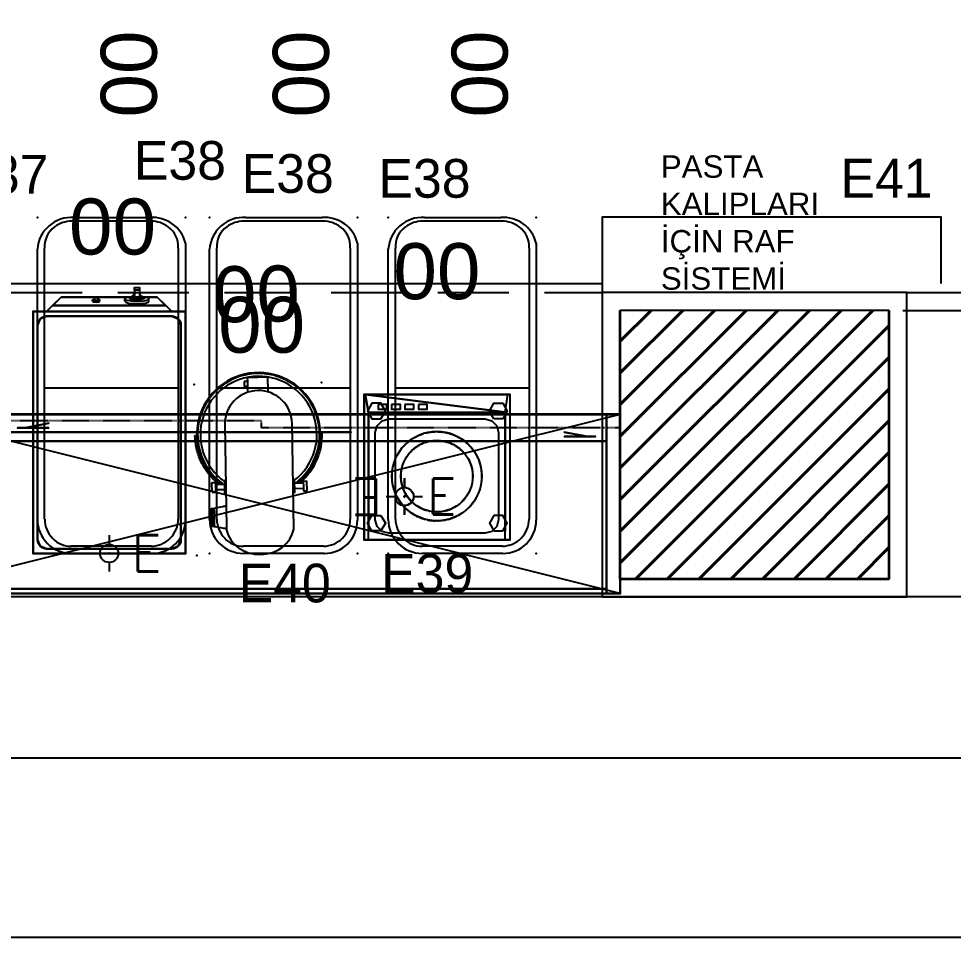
# Model space of a CAD drawing. Header units: millimetres. Extents: x 38967 to 51721, y 49836 to 53207.
# Drawn here: x 49139.1 to 49347.7, y 51690.6 to 51895.8 of the extents above; entities that cross this region are included whole.
import ezdxf
from ezdxf.enums import TextEntityAlignment as Align

# ---------------------------------------------------------------- set-up
doc = ezdxf.new("R2010")
doc.units = ezdxf.units.MM
doc.header["$LTSCALE"] = 5
for name, pattern in [('CONTINUA', [0]), ('HIDDEN2', [4.7625, 3.175, -1.5875]), ('NASCOSTA', [0.375, 0.25, -0.125])]:
    doc.linetypes.add(name, pattern=pattern)
doc.layers.get('DEFPOINTS').update_dxf_attribs({"linetype": 'CONTINUA'})
for name, color, linetype in [('200-EquipBlack-3d', 250, 'Continuous'), ('200-EquipBorder-2d', 9, 'Continuous'), ('200-EquipID-2d', 7, 'Continuous'), ('200-EquipInternal-2d', 252, 'Continuous'), ('200-EquipRed-3d', 1, 'Continuous'), ('200-EquipRemBorder-2d', 21, 'Continuous'), ('200-EquipRemBorder-3d', 7, 'Continuous'), ('200-EquipSteel-3d', 9, 'Continuous'), ('250-ele-2d', 20, 'Continuous'), ('elev3', 8, 'Continuous'), ('str_conc', 6, 'Continuous'), ('trace_down', 8, 'HIDDEN2')]:
    doc.layers.add(name, color=color, linetype=linetype)
doc.layers.add('200-InsPoint-3D', color=3, linetype='Continuous', plot=False)
doc.layers.add('A-Glaz-Curt', color=52, linetype='Continuous', lineweight=35)
doc.layers.add('G-Mass', color=70, linetype='Continuous', lineweight=18)
doc.styles.add('Arial', font='arial.ttf')
doc.styles.add('ROMANS', font='micross.ttf')
doc.styles.add('SIMPLEX', font='simplex')
doc.styles.add('TAKSİM', font='GOTHIC.TTF', dxfattribs={"height": 20})
doc.dimstyles.new('Halil', dxfattribs={"dimscale": 5, "dimtxt": 2.7, "dimasz": 1, "dimexe": 1.25, "dimexo": 0.625, "dimgap": 1, "dimtad": 1, "dimdec": 0, "dimdsep": 46, "dimtxsty": 'ROMANS', "dimblk": 'ORIGIN', "dimcen": 2.5, "dimclrd": 256, "dimclre": 256, "dimclrt": 256, "dimadec": 0, "dimazin": 0, "dimtfac": 1, "dimtdec": 0, "dimtmove": 0, "dimatfit": 3, "dimldrblk": 'ORIGIN', "dimfxl": 5, "dimtolj": 1, "dimtzin": 0, "dimarcsym": 0})

# ---------------------------------------------------------------- blocks, each defined once
blk = doc.blocks.new('IBS20')
at = {"layer": '200-EquipBorder-2d'}
for p, q in [((56.9, 0), (675.8, 0)), ((0, -248.9), (0, -78.9)), ((750, -74.2), (750, -254.2)), ((674.2, -330), (70.5, -330))]:
    blk.add_line(p, q, dxfattribs=at)
for centre, radius, start, end in [((75.7, -73.5), 75.9, 104.325, 184.0702), ((675.8, -74.2), 74.2, 0, 90), ((75.7, -254.3), 75.9, 175.9298, 266.0702), ((674.2, -254.2), 75.8, 270, 0)]:
    blk.add_arc(centre, radius, start, end, dxfattribs=at)
at = {"layer": '200-EquipInternal-2d'}
for p, q in [((68.8, -16), (673.5, -16)), ((381.2, -16), (381.2, -314)), ((7.9, -74.2), (7.9, -253.6)), ((734, -75.4), (734, -254.6)), ((673.5, -314), (68.5, -314))]:
    blk.add_line(p, q, dxfattribs=at)
for centre, radius, start, end in [((64.5, -69.8), 54, 86.117, 144.2277), ((68.8, -6), 10, 266.117, 270), ((673.5, -76.5), 60.5, 45, 90), ((75.9, -78), 68, 144.2277, 178.6458), ((673.5, -76.5), 60.5, 1, 45), ((75.9, -252), 68, 181.3542, 215.7723), ((676, -254.6), 58, 314, 0), ((64.5, -260.2), 54, 215.7723, 274.2277), ((672.4, -250.8), 63.2, 271, 314)]:
    blk.add_arc(centre, radius, start, end, dxfattribs=at)
at = {"layer": '200-InsPoint-3D'}
for p in [(0, 0), (750, 0), (0, -330), (750, -330)]:
    blk.add_point(p, dxfattribs=at)
blk = doc.blocks.new('attrib')
at = {"layer": '200-EquipID-2d', "style": 'Arial'}
blk.add_attdef('POS', text='', height=2.5, dxfattribs=at).set_placement((0, 0, -1), align=Align.MIDDLE)
at = {"layer": '200-EquipID-2d', "style": 'ROMANS', "flags": 1}
for tag, p in [('ZONA', (0, -4.905, -2)), ('EQUIPMENTDATA', (0, -7.89, -2)), ('LONGDESCR', (0, -11.302, -2)), ('EQUIPMENTCONN', (0, -14.714, -2)), ('ACCESSORYDATA', (0, -18.552, -2)), ('ACCESSORYCONN', (0, -21.857, -2))]:
    blk.add_attdef(tag, text='', height=2.5, dxfattribs=at).set_placement(p, align=Align.CENTER)
blk = doc.blocks.new('ECON')
at = {"layer": '250-ele-2d'}
for p, q in [((0, 40.6), (0, 20.3)), ((-40.6, 0), (-20.3, 0)), ((20.3, 0), (40.6, 0)), ((0, -20.3), (0, -40.6))]:
    blk.add_line(p, q, dxfattribs=at)
for radius in [20.3, 1]:
    blk.add_circle((0, 0), radius, dxfattribs=at)
blk.add_point((0, 0), dxfattribs=at)
at = {"layer": '250-ele-2d', "style": 'SIMPLEX', "flags": 8}
blk.add_attdef('E', (50, -40.6), '', height=81, dxfattribs=at)
blk = doc.blocks.new('DZH1')
at = {"layer": '200-EquipBorder-2d'}
blk.add_lwpolyline([(0, 0), (325, 0), (325, -325), (0, -325)], close=True, dxfattribs=at)
at = {"layer": '200-EquipInternal-2d'}
blk.add_lwpolyline([(25.1, -45), (29.1, -30), (40.1, -19), (55.1, -15), (270, -15), (285, -19), (296, -30), (300, -45), (300, -240), (296, -255), (285, -266), (270, -270), (55.1, -270), (40.1, -266), (29.1, -255), (25.1, -240)], close=True, dxfattribs=at)
at = {"layer": '200-EquipInternal-2d', "linetype": 'NASCOSTA'}
for radius in [100, 80]:
    blk.add_circle((162.9, -141.7), radius, dxfattribs=at)
at = {"layer": '200-EquipRemBorder-3d'}
for radius in [100, 80]:
    blk.add_circle((162.6, -142.5, 1028), radius, dxfattribs=at)
at = {"layer": '200-EquipRemBorder-3d', "invisible_edges": 15}
blk.add_3dface([(20, -275, 1027), (299.7, -275, 1027), (299.7, -10, 1027), (20, -10, 1027)], dxfattribs=at)
at = {"layer": '200-EquipRemBorder-3d'}
for points in [[(204, -302, 1000), (204, -292, 1020), (184, -292, 1020), (184, -302, 1000)], [(234, -302, 1000), (234, -292, 1020), (214, -292, 1020), (214, -302, 1000)], [(264, -302, 1000), (264, -292, 1020), (244, -292, 1020), (244, -302, 1000)], [(294, -302, 1000), (294, -292, 1020), (274, -292, 1020), (274, -302, 1000)]]:
    blk.add_3dface(points, dxfattribs=at)
at = {"layer": '200-EquipSteel-3d'}
for p, q in [((10, -285, 1030), (10, -20, 1030)), ((315, -285, 1030), (315, -20, 1030))]:
    blk.add_line(p, q, dxfattribs=at)
for points, elevation in [([(35.5, -54.7), (45.5, -37.3), (35.5, -20), (15.5, -20), (5.5, -37.3), (15.5, -54.7)], 900), ([(25.1, -45), (29.1, -30), (40.1, -19), (55.1, -15), (270, -15), (285, -19), (296, -30), (300, -45), (300, -240), (296, -255), (285, -266), (270, -270), (55.1, -270), (40.1, -266), (29.1, -255), (25.1, -240)], 1028), ([(287.5, -54.7), (277.5, -37.3), (287.5, -20), (307.5, -20), (317.5, -37.3), (307.5, -54.7)], 900), ([(35.5, -270.4), (45.5, -287.7), (35.5, -305), (15.5, -305), (5.5, -287.7), (15.5, -270.4)], 900), ([(287.5, -270.4), (277.5, -287.7), (287.5, -305), (307.5, -305), (317.5, -287.7), (307.5, -270.4)], 900)]:
    blk.add_lwpolyline(points, close=True, dxfattribs=dict(at, elevation=elevation))
for points in [[(0, 0, 930), (10, 0, 1030), (315, 0, 1030), (325, 0, 930)], [(315, 0, 1030), (315, 0, 1030), (10, 0, 1030)], [(323, -325, 950), (10, -285, 1030), (4, -325, 970)], [(323, -325, 950), (315, -285, 1030), (10, -285, 1030)], [(325, -325, 930), (323, -325, 950), (4, -325, 970), (0, -325, 930)]]:
    blk.add_3dface(points, dxfattribs=at)
for points, invisible_edges in [([(0, -285, 930), (0, 0, 930), (10, 0, 1030), (10, -285, 1030)], 8), ([(10, 0, 1030), (10, -285, 1030), (25.1, -240, 1030), (25.1, -45, 1030)], 15), ([(315, 0, 1030), (10, 0, 1030), (55.1, -15, 1030), (270, -15, 1030)], 15), ([(10, 0, 1030), (29.1, -30, 1030), (25.1, -45, 1030), (10, 0, 1030)], 15), ([(10, 0, 1030), (40.1, -19, 1030), (55.1, -15, 1030), (10, 0, 1030)], 15), ([(40.1, -19, 1030), (10, 0, 1030), (29.1, -30, 1030)], 15), ([(285, -19, 1030), (315, 0, 1030), (270, -15, 1030), (285, -19, 1030)], 15), ([(315, 0, 1030), (285, -19, 1030), (296, -30, 1030)], 15), ([(300, -45, 1030), (315, 0, 1030), (296, -30, 1030)], 15), ([(315, -285, 1030), (315, 0, 1030), (300, -45, 1030), (300, -240, 1030)], 15), ([(325, -285, 930), (325, 0, 930), (315, 0, 1030), (315, -285, 1030)], 8), ([(10, -285, 1030), (25.1, -240, 1030), (29.1, -255, 1030), (10, -285, 1030)], 15), ([(315, -285, 1030), (300, -240, 1030), (296, -255, 1030), (315, -285, 1030)], 15), ([(29.1, -255, 1030), (10, -285, 1030), (40.1, -266, 1030), (29.1, -255, 1030)], 3), ([(10, -285, 1030), (40.1, -266, 1030), (55.1, -270, 1030), (10, -285, 1030)], 15), ([(10, -285, 1030), (315, -285, 1030), (270, -270, 1030), (55.1, -270, 1030)], 15), ([(285, -266, 1030), (315, -285, 1030), (270, -270, 1030), (285, -266, 1030)], 15), ([(296, -255, 1030), (285, -266, 1030), (315, -285, 1030)], 15), ([(0, -325, 930), (0, -285, 930), (10, -285, 1030), (4, -325, 970)], 2), ([(325, -325, 930), (325, -285, 930), (315, -285, 1030), (323, -325, 950)], 2)]:
    blk.add_3dface(points, dxfattribs=dict(at, invisible_edges=invisible_edges))
at = {"layer": '200-InsPoint-3D'}
for p in [(0, 0), (325, 0), (0, -325), (325, -325)]:
    blk.add_point(p, dxfattribs=at)
at = {"layer": '250-ele-2d'}
blk.add_blockref('ECON', (235, -96.5), dxfattribs=at).add_auto_attribs({'E': 'E'})
at = {"layer": '200-InsPoint-3D', "flags": 9}
blk.add_attdef('DISTANG', (0, 0), '', height=1, dxfattribs=at)
blk = doc.blocks.new('PDGE0061')
at = {"layer": '200-EquipBlack-3d', "extrusion": (0.992546, 0, 0.121869)}
blk.add_circle((-72, 189, 275.8), 5, dxfattribs=at)
at = {"layer": '200-EquipBorder-2d'}
for p, q in [((67, -55.5), (67, -291)), ((217, -56.9), (217, -55.5)), ((217, -63.6), (217, -56.9)), ((217, -66.6), (217, -63.6)), ((217, -68.9), (217, -66.6)), ((217, -77.1), (217, -68.9)), ((217, -91.8), (217, -77.1)), ((243.5, -70), (243.5, -98.3)), ((253.3, -98.3), (253.3, -70)), ((217, -105.4), (217, -91.8)), ((217, -291), (217, -105.4))]:
    blk.add_line(p, q, dxfattribs=at)
for centre, radius, start, end in [((142, -267.9), 138.2, 126.9464, 50.4137), ((142, -291), 75, 180, 0)]:
    blk.add_arc(centre, radius, start, end, dxfattribs=at)
for centre, major_axis, ratio, start_param, end_param in [((142, -66.3), (-76, 0), 0.872193, 3.304523, 6.120255), ((244, -70), (0, -4), 0.121869, 3.21382, 4.712389), ((248.4, -570.1), (0, 505.4), 0.121869, 6.210958, 6.355413), ((252.8, -70), (0, 4), 0.121869, 4.712389, 6.210958), ((244, -98.3), (0, -4), 0.121869, 4.712389, 6.210958), ((248.4, 401.8), (0, -505.4), 0.121869, 6.210958, 6.355413), ((252.8, -98.3), (0, 4), 0.121869, 3.21382, 4.712389)]:
    blk.add_ellipse(centre, major_axis=major_axis, ratio=ratio, start_param=start_param, end_param=end_param, dxfattribs=at)
for points, knots in [([(217, -58.2), (218.1, -58.4), (219.1, -58.6), (224.1, -59.6), (228.1, -60.4), (235.9, -62), (239.7, -62.8), (245.6, -64), (247.8, -64.4), (249.9, -64.8)], [6.535695, 6.535695, 6.535695, 6.535695, 10.002515, 10.002515, 22.683174, 22.683174, 34.620577, 34.620577, 41.356802, 41.356802, 41.356802, 41.356802]), ([(249.9, -103.4), (246.7, -104.1), (243.5, -104.7), (235.1, -106.5), (229.8, -107.5), (222.1, -109.1), (219.5, -109.6), (217, -110.1)], [0, 0, 0, 0, 10.000926, 10.000926, 26.602887, 26.602887, 34.819363, 34.819363, 34.819363, 34.819363]), ([(51, -158.9), (50.4, -159.4), (49.7, -160), (47.5, -161.9), (45.9, -163.3), (41.7, -167.3), (39.1, -170), (35.4, -174), (34.3, -175.3), (32.2, -177.8), (31.4, -178.8), (29.8, -180.9), (29.1, -181.7), (27.3, -184.1), (26.2, -185.6), (24.2, -188.6), (23.2, -190.1), (18.4, -197.6), (15.1, -203.7), (8.1, -219.4), (5, -229.1), (1, -248.5), (0, -258.2), (0, -267.9)], [16.702942, 16.702942, 16.702942, 16.702942, 19.601424, 19.601424, 26.7177, 26.7177, 38.556689, 38.556689, 43.831225, 43.831225, 48.405732, 48.405732, 51.63552, 51.63552, 57.539053, 57.539053, 63.544244, 63.544244, 86.037499, 86.037499, 118.895113, 118.895113, 150.11487, 150.11487, 150.11487, 150.11487]), ([(233, -158.9), (233.6, -159.4), (234.3, -160), (236.5, -161.9), (238.1, -163.3), (242.3, -167.3), (244.9, -170), (248.6, -174), (249.7, -175.3), (251.8, -177.8), (252.6, -178.8), (254.2, -180.9), (254.9, -181.7), (256.7, -184.1), (257.8, -185.6), (259.8, -188.6), (260.8, -190.1), (265.6, -197.6), (268.9, -203.7), (275.9, -219.4), (279, -229.1), (283, -248.5), (284, -258.2), (284, -267.9)], [16.702942, 16.702942, 16.702942, 16.702942, 19.601424, 19.601424, 26.7177, 26.7177, 38.556689, 38.556689, 43.831225, 43.831225, 48.405732, 48.405732, 51.63552, 51.63552, 57.539053, 57.539053, 63.544244, 63.544244, 86.037499, 86.037499, 118.895113, 118.895113, 150.11487, 150.11487, 150.11487, 150.11487])]:
    blk.add_open_spline(points, degree=3, knots=knots, dxfattribs=at)
for points in [[(3.8, -267.9), (2.6, -267.9), (1.3, -267.9), (0, -267.9)], [(284, -267.9), (282.7, -267.9), (281.4, -267.9), (280.2, -267.9)]]:
    blk.add_open_spline(points, degree=3, dxfattribs=at)
at = {"layer": '200-EquipInternal-2d'}
for p, q in [((247.3, -79.1), (250.1, -79.1)), ((247.3, -89.1), (247.3, -79.1)), ((250.1, -79.1), (250.1, -89.1)), ((250.1, -89.1), (247.3, -89.1)), ((36, -140.5), (36, -161.6)), ((44, -140.5), (36, -140.5)), ((44, -145.9), (44, -140.5)), ((44, -145.5), (64, -145.5)), ((44, -149.2), (44, -145.9)), ((64, -166.5), (64, -136.5)), ((64, -136.5), (67, -136.5)), ((217, -136.5), (220, -136.5)), ((220, -166.5), (220, -136.5)), ((220, -145.5), (240, -145.5)), ((240, -145.9), (240, -140.5)), ((248, -140.5), (240, -140.5)), ((240, -149.2), (240, -145.9)), ((248, -140.5), (248, -161.6)), ((36, -161.6), (36, -162.4)), ((44, -162.4), (36, -162.4)), ((44, -161.6), (44, -149.2)), ((44, -157.5), (64, -157.5)), ((44, -162.4), (44, -161.6)), ((64, -166.5), (67, -166.5)), ((217, -166.5), (220, -166.5)), ((220, -157.5), (240, -157.5)), ((240, -161.6), (240, -149.2)), ((240, -162.4), (240, -161.6)), ((248, -162.4), (240, -162.4)), ((248, -161.6), (248, -162.4)), ((119.5, -362.5), (119.5, -396)), ((164.5, -362.5), (164.5, -375.4)), ((164.5, -375.4), (164.5, -381)), ((164.5, -375.4), (172.5, -375.4)), ((172.5, -381), (172.5, -375.4)), ((142, -396), (119.5, -396)), ((164.5, -396), (142, -396)), ((164.5, -381), (164.5, -386.6)), ((164.5, -386.6), (164.5, -396)), ((164.5, -386.6), (172.5, -386.6)), ((172.5, -386.6), (172.5, -381))]:
    blk.add_line(p, q, dxfattribs=at)
for radius, start, end in [(136.2, 125.8123, 51.1696), (130, 126.8699, 53.1301), (136.2, 53.2791, 54.1877), (136.2, 51.1696, 53.2791), (138.2, 50.4137, 53.0536)]:
    blk.add_arc((142, -267.9), radius, start, end, dxfattribs=at)
for centre in [(246.7, -72), (250.7, -72), (246.7, -96.3), (250.7, -96.3)]:
    blk.add_ellipse(centre, major_axis=(0, 5), ratio=0.121869, dxfattribs=at)
blk.add_open_spline([(231.3, -157.5), (231.9, -157.9), (232.4, -158.4), (233, -158.9)], degree=3, dxfattribs=at)
at = {"layer": '200-EquipRed-3d', "extrusion": (0.992546, 0, 0.121869), "elevation": 275.8}
blk.add_lwpolyline([(-89.1, 217.3), (-79.1, 217.3), (-79.1, 194.3), (-89.1, 194.3)], close=True, dxfattribs=at)
at = {"layer": '200-InsPoint-3D'}
for p in [(0, 0), (284, 0), (0, -382), (284, -382)]:
    blk.add_point(p, dxfattribs=at)
blk = doc.blocks.new('OSB11150N')
at = {"layer": '200-EquipBorder-2d'}
blk.add_lwpolyline([(0, 0), (340, 0), (340, -540), (0, -540)], close=True, dxfattribs=at)
at = {"layer": '200-EquipInternal-2d'}
for p, q in [((43.4, -553.4), (296.6, -553.4)), ((81.2, -562.9), (81.2, -568.6)), ((134.8, -562.9), (134.8, -568.6)), ((191, -562.9), (191, -565.9)), ((207, -562.9), (207, -565.9)), ((102, -588.5), (102, -576.2)), ((113.6, -588.5), (113.6, -576.2))]:
    blk.add_line(p, q, dxfattribs=at)
for points in [[(30, -10), (310, -10, -0.414214), (330, -30), (330, -510, -0.414214), (310, -530), (30, -530, -0.414214), (10, -510), (10, -30, -0.414214)], [(103, -587.5), (112.6, -587.5, -0.414214), (113.6, -588.5), (113.6, -593.1, -0.414214), (112.6, -594.1), (103, -594.1, -0.414214), (102, -593.1), (102, -588.5, -0.414214)]]:
    blk.add_lwpolyline(points, format="xyb", close=True, dxfattribs=at)
for points in [[(30, -540), (62.6, -572.5), (89.9, -572.5)], [(126.1, -572.5), (277.4, -572.5), (310, -540)]]:
    blk.add_lwpolyline(points, dxfattribs=at)
for centre, radius, start, end in [((94.6, -576.4), 7.38, 1.9054, 118.1771), ((102.1, -560), 15.1, 225.9275, 245.6331), ((93.7, -581.9), 8.35, 0, 74.6527), ((121, -576.4), 7.38, 61.8229, 178.0946), ((124.1, -583.4), 10.5, 114.3669, 181.8624), ((122, -581.9), 8.35, 105.3473, 180), ((113.5, -560), 15.1, 294.3669, 314.0725), ((199, -565.9), 5, 180, 0)]:
    blk.add_arc(centre, radius, start, end, dxfattribs=at)
for centre, major_axis, ratio, start_param, end_param in [((108, -562.9), (-26.8, 0), 0.199318, 3.141593, 6.283185), ((199, -562.9), (-8, 0), 0.200128, 3.141593, 6.283185), ((108, -568.6), (26.8, 0), 0.199318, -1.070264, 4.193926), ((199, -565.9), (8, 0), 0.200128, -0.921887, 4.063479)]:
    blk.add_ellipse(centre, major_axis=major_axis, ratio=ratio, start_param=start_param, end_param=end_param, dxfattribs=at)
at = {"layer": '200-EquipInternal-2d', "extrusion": (0, 0, -1)}
for centre, major_axis, ratio, start_param, end_param in [((107.8, -570.1), (-16.7, 0), 0.204583, -0.241943, 3.37959), ((199, -565.9), (5, 0), 0.203211, 3.141593, 6.283185)]:
    blk.add_ellipse(centre, major_axis=major_axis, ratio=ratio, start_param=start_param, end_param=end_param, dxfattribs=at)
at = {"layer": '200-EquipSteel-3d'}
for points in [[(0, -540, 1120), (0, 0, 1120), (0, 0, 850), (0, -540, 850)], [(0, 0, 1120), (340, 0, 1120), (340, 0, 850), (0, 0, 850)], [(0, 0, 850), (340, 0, 850), (340, -540, 850), (0, -540, 850)], [(340, -540, 1120), (340, 0, 1120), (340, 0, 850), (340, -540, 850)], [(30, -540, 895), (62.6, -572.5, 930.6), (43.4, -553.4, 1022.9), (30, -540, 1029.8)], [(310, -540, 895), (277.4, -572.5, 930.6), (62.6, -572.5, 930.6), (30, -540, 895)], [(310, -540, 1029.8), (30, -540, 1029.8), (43.4, -553.4, 1022.9), (296.6, -553.4, 1022.9)], [(310, -540, 895), (277.4, -572.5, 930.6), (296.6, -553.4, 1022.9), (310, -540, 1029.8)], [(277.4, -572.5, 930.6), (296.6, -553.4, 1022.9), (43.4, -553.4, 1022.9), (62.6, -572.5, 930.6)]]:
    blk.add_3dface(points, dxfattribs=at)
for points, invisible_edges in [([(0, -540, 1120), (10, -510, 1120), (10, -30, 1120), (0, 0, 1120)], 5), ([(0, 0, 1120), (10, -30, 1120), (15.9, -15.9, 1120), (0, 0, 1120)], 5), ([(0, 0, 1120), (15.9, -15.9, 1120), (30, -10, 1120), (0, 0, 1120)], 5), ([(0, 0, 1120), (30, -10, 1120), (310, -10, 1120), (340, 0, 1120)], 5), ([(340, 0, 1120), (324.1, -15.9, 1120), (310, -10, 1120), (340, 0, 1120)], 5), ([(340, 0, 1120), (330, -30, 1120), (324.1, -15.9, 1120), (340, 0, 1120)], 5), ([(340, -540, 1120), (330, -510, 1120), (330, -30, 1120), (340, 0, 1120)], 5), ([(10, -30, 1120), (10, -30, 920), (15.9, -15.9, 920), (15.9, -15.9, 1120)], 5), ([(15.9, -524.1, 920), (15.9, -15.9, 920), (10, -30, 920), (10, -510, 920)], 1), ([(15.9, -15.9, 1120), (15.9, -15.9, 920), (30, -10, 920), (30, -10, 1120)], 5), ([(30, -10, 920), (30, -530, 920), (15.9, -524.1, 920), (15.9, -15.9, 920)], 5), ([(30, -10, 920), (30, -10, 1120), (310, -10, 1120), (310, -10, 920)], 5), ([(310, -530, 920), (310, -10, 920), (30, -10, 920), (30, -530, 920)], 5), ([(310, -10, 1120), (310, -10, 920), (324.1, -15.9, 920), (324.1, -15.9, 1120)], 5), ([(324.1, -15.9, 920), (310, -10, 920), (310, -530, 920), (324.1, -524.1, 920)], 10), ([(324.1, -15.9, 920), (324.1, -15.9, 1120), (330, -30, 1120), (330, -30, 920)], 5), ([(324.1, -524.1, 920), (324.1, -15.9, 920), (330, -30, 920), (330, -510, 920)], 1), ([(10, -30, 1120), (10, -510, 1120), (10, -510, 920), (10, -30, 920)], 10), ([(330, -30, 1120), (330, -510, 1120), (330, -510, 920), (330, -30, 920)], 10), ([(0, -540, 1120), (15.9, -524.1, 1120), (10, -510, 1120), (0, -540, 1120)], 5), ([(10, -510, 1120), (10, -510, 920), (15.9, -524.1, 920), (15.9, -524.1, 1120)], 5), ([(340, -540, 1120), (324.1, -524.1, 1120), (330, -510, 1120), (340, -540, 1120)], 5), ([(324.1, -524.1, 920), (324.1, -524.1, 1120), (330, -510, 1120), (330, -510, 920)], 5), ([(0, -540, 1120), (30, -530, 1120), (15.9, -524.1, 1120), (0, -540, 1120)], 5), ([(340, -540, 1120), (310, -530, 1120), (30, -530, 1120), (0, -540, 1120)], 5), ([(340, -540, 850), (310, -540, 895), (30, -540, 895), (0, -540, 850)], 5), ([(0, -540, 1120), (30, -540, 1029.8), (310, -540, 1029.8), (340, -540, 1120)], 5), ([(0, -540, 850), (30, -540, 895), (30, -540, 1029.8), (0, -540, 1120)], 5), ([(15.9, -524.1, 1120), (15.9, -524.1, 920), (30, -530, 920), (30, -530, 1120)], 5), ([(30, -530, 920), (30, -530, 1120), (310, -530, 1120), (310, -530, 920)], 5), ([(340, -540, 1120), (310, -530, 1120), (324.1, -524.1, 1120), (340, -540, 1120)], 5), ([(310, -530, 1120), (310, -530, 920), (324.1, -524.1, 920), (324.1, -524.1, 1120)], 5), ([(340, -540, 850), (310, -540, 895), (310, -540, 1029.8), (340, -540, 1120)], 5)]:
    blk.add_3dface(points, dxfattribs=dict(at, invisible_edges=invisible_edges))
at = {"layer": '200-InsPoint-3D'}
for p in [(0, 0), (340, 0), (0, -540), (340, -540)]:
    blk.add_point(p, dxfattribs=at)
blk = doc.blocks.new('PS1600LC')
at = {"layer": '200-EquipBlack-3d', "extrusion": (0, -1, 0)}
for points, elevation in [([(125, 1713), (55, 1713), (55, 1913), (125, 1913)], 350), ([(1275, 1713), (1345, 1713), (1345, 1913), (1275, 1913)], 370)]:
    blk.add_lwpolyline(points, close=True, dxfattribs=dict(at, elevation=elevation))
at = {"layer": '200-EquipBlack-3d'}
for points in [[(72.5, -350, 1713), (72.5, -350, 1913), (55, -350, 1913), (55, -350, 1713)], [(125, -360, 1913), (125, -360, 1713), (72.5, -350, 1713), (72.5, -350, 1913)], [(1275, -380, 1913), (1275, -380, 1713), (1327.5, -370, 1713), (1327.5, -370, 1913)], [(1327.5, -370, 1713), (1327.5, -370, 1913), (1345, -370, 1913), (1345, -370, 1713)]]:
    blk.add_3dface(points, dxfattribs=at)
at = {"layer": '200-EquipInternal-2d'}
for p, q in [((0, -399.8, 10), (1600, 0, 10)), ((0, 0, 10), (1600, -399.8, 10))]:
    blk.add_line(p, q, dxfattribs=at)
at = {"layer": '200-EquipInternal-2d', "linetype": 'NASCOSTA', "elevation": 10}
blk.add_lwpolyline([(0, -370), (800, -370), (800, -385), (1600, -385)], dxfattribs=at)
at = {"layer": '200-EquipSteel-3d', "extrusion": (0, -1, 0)}
for points, elevation in [([(30, 1590), (820, 1590), (820, 2160), (30, 2160)], 340), ([(1370, 1590), (600, 1590), (600, 2160), (1370, 2160)], 360)]:
    blk.add_lwpolyline(points, close=True, dxfattribs=dict(at, elevation=elevation))
at = {"layer": '200-EquipSteel-3d'}
blk.add_3dface([(1570, 0, 1590), (30, 0, 1590), (30, 0, 2160), (1570, 0, 2160)], dxfattribs=at)
at = {"layer": '200-EquipSteel-3d', "invisible_edges": 15}
for points in [[(820, -360, 1590), (125, -360, 1713), (55, -360, 1713), (30, -360, 1590)], [(55, -360, 1713), (30, -360, 1590), (30, -360, 2160), (55, -360, 1913)], [(30, -360, 2160), (55, -360, 1913), (125, -360, 1913), (820, -360, 2160)], [(125, -360, 1913), (820, -360, 2160), (820, -360, 1590), (125, -360, 1713)], [(1275, -380, 1913), (600, -380, 2160), (600, -380, 1590), (1275, -380, 1713)], [(1370, -380, 2160), (1345, -380, 1913), (1275, -380, 1913), (600, -380, 2160)], [(600, -380, 1590), (1275, -380, 1713), (1345, -380, 1713), (1370, -380, 1590)], [(1345, -380, 1713), (1370, -380, 1590), (1370, -380, 2160), (1345, -380, 1913)]]:
    blk.add_3dface(points, dxfattribs=at)
at = {"layer": '200-InsPoint-3D'}
for p in [(0, 0), (1600, 0), (0, -400), (1600, -400)]:
    blk.add_point(p, dxfattribs=at)
at = {"layer": '200-InsPoint-3D', "flags": 9}
blk.add_attdef('DISTANG', (0, 0), '', height=1, dxfattribs=at)
at = {"layer": '200-EquipRemBorder-2d'}
mesh = blk.add_polymesh((6, 3), dxfattribs=at)
for k, corner in enumerate([(1600, -399.8, 10), (1600, -399.8), (1600, -399.8), (0, -399.8, 10), (0, -399.8), (0, -399.8), (0, 0, 10), (0, 0), (0, -399.8), (1600, 0, 10), (1600, 0), (1600, -399.8), (1600, 0, 10), (1600, 0, 10), (1600, -399.8, 10), (0, 0, 10), (0, 0, 10), (0, -399.8, 10)]):
    mesh.set_mesh_vertex(divmod(k, 3), corner)
at = {"layer": '200-EquipSteel-3d'}
mesh = blk.add_polymesh((6, 3), dxfattribs=at)
for k, corner in enumerate([(30, -400, 2200), (30, -400, 1550), (30, -400, 1550), (0, -400, 2200), (0, -400, 1550), (0, -400, 1550), (0, 0, 2200), (0, 0, 1550), (0, -400, 1550), (30, 0, 2200), (30, 0, 1550), (30, -400, 1550), (30, 0, 2200), (30, 0, 2200), (30, -400, 2200), (0, 0, 2200), (0, 0, 2200), (0, -400, 2200)]):
    mesh.set_mesh_vertex(divmod(k, 3), corner)
mesh = blk.add_polymesh((6, 3), dxfattribs=at)
for k, corner in enumerate([(1600, -400, 2200), (1600, -400, 1550), (1600, -400, 1550), (1570, -400, 2200), (1570, -400, 1550), (1570, -400, 1550), (1570, 0, 2200), (1570, 0, 1550), (1570, -400, 1550), (1600, 0, 2200), (1600, 0, 1550), (1600, -400, 1550), (1600, 0, 2200), (1600, 0, 2200), (1600, -400, 2200), (1570, 0, 2200), (1570, 0, 2200), (1570, -400, 2200)]):
    mesh.set_mesh_vertex(divmod(k, 3), corner)
mesh = blk.add_polymesh((6, 3), dxfattribs=at)
for k, corner in enumerate([(1570, -400, 1590), (1570, -400, 1550), (1570, -400, 1550), (30, -400, 1590), (30, -400, 1550), (30, -400, 1550), (30, 0, 1590), (30, 0, 1550), (30, -400, 1550), (1570, 0, 1590), (1570, 0, 1550), (1570, -400, 1550), (1570, 0, 1590), (1570, 0, 1590), (1570, -400, 1590), (30, 0, 1590), (30, 0, 1590), (30, -400, 1590)]):
    mesh.set_mesh_vertex(divmod(k, 3), corner)
mesh = blk.add_polymesh((6, 3), dxfattribs=at)
for k, corner in enumerate([(1570, -400, 2200), (1570, -400, 2160), (1570, -400, 2160), (30, -400, 2200), (30, -400, 2160), (30, -400, 2160), (30, 0, 2200), (30, 0, 2160), (30, -400, 2160), (1570, 0, 2200), (1570, 0, 2160), (1570, -400, 2160), (1570, 0, 2200), (1570, 0, 2200), (1570, -400, 2200), (30, 0, 2200), (30, 0, 2200), (30, -400, 2200)]):
    mesh.set_mesh_vertex(divmod(k, 3), corner)
mesh = blk.add_polymesh((6, 3), dxfattribs=at)
for k, corner in enumerate([(1570, -340, 1920), (1570, -340, 1880), (1570, -340, 1880), (30, -340, 1920), (30, -340, 1880), (30, -340, 1880), (30, -10, 1920), (30, -10, 1880), (30, -340, 1880), (1570, -10, 1920), (1570, -10, 1880), (1570, -340, 1880), (1570, -10, 1920), (1570, -10, 1920), (1570, -340, 1920), (30, -10, 1920), (30, -10, 1920), (30, -340, 1920)]):
    mesh.set_mesh_vertex(divmod(k, 3), corner)
blk = doc.blocks.new('_Origin')
at = {"color": 0, "linetype": 'ByBlock', "lineweight": -2}
blk.add_line((0, 0), (-1, 0), dxfattribs=at)
blk.add_circle((0, 0), 0.5, dxfattribs=at)
blk = doc.blocks.new('*D142')
at = {"lineweight": -2, "transparency": 16777216}
for p, q in [((49349.78, 51939.64), (49392.29, 51939.64)), ((49386.04, 51934.64), (49386.04, 51835.64)), ((49336.47, 51830.64), (49392.29, 51830.64))]:
    blk.add_line(p, q, dxfattribs=at)
at = {"layer": 'DEFPOINTS', "color": 0, "transparency": 16777216}
for p in [(49346.66, 51939.64), (49333.34, 51830.64), (49386.04, 51830.64)]:
    blk.add_point(p, dxfattribs=at)
at = {"lineweight": -2, "transparency": 16777216, "xscale": 5, "yscale": 5, "zscale": 5}
for p, rotation in [((49386.04, 51939.64), 90), ((49386.04, 51830.64), 270)]:
    blk.add_blockref('_Origin', p, dxfattribs=dict(at, rotation=rotation))
at = {"transparency": 16777216, "insert": (49374.05, 51885.14), "char_height": 13.5, "attachment_point": 5, "rotation": 90, "style": 'ROMANS'}
blk.add_mtext('\\A1;109', dxfattribs=at)

msp = doc.modelspace()

# ---------------------------------------------------------------- hatches: boundary and pattern name
at = {"layer": 'G-Mass', "linetype": 'Continuous', "lineweight": 40}
h = msp.add_hatch(dxfattribs=at)
h.set_pattern_fill('_U', color=74, scale=5, angle=45, style=0, pattern_type=0)
h.set_pattern_definition([(45, (221848.91, 11298.529), (-3.5355339, 3.5355339), [])])
h.paths.add_polyline_path([(49333.34, 51830.64), (49333.34, 51770.64), (49273.34, 51770.64), (49273.34, 51830.64)], flags=0)

# ---------------------------------------------------------------- linework, layer by layer
msp.add_lwpolyline([(49344.99, 51836.64), (49344.99, 51851.48), (49269.34, 51851.48), (49269.34, 51836.64)])
at = {"layer": '200-EquipBorder-2d'}
msp.add_lwpolyline([(49129.34, 51836.64), (49269.34, 51836.64), (49269.34, 51766.64), (49129.34, 51766.64)], close=True, dxfattribs=at)
at = {"layer": 'A-Glaz-Curt', "color": 52, "linetype": 'Continuous', "lineweight": 35}
for p, q in [((49273.34, 51770.64), (49273.34, 51780.64)), ((49333.34, 51780.64), (49333.34, 51770.64))]:
    msp.add_line(p, q, dxfattribs=at)
at = {"layer": 'elev3'}
for p, q in [((50293.34, 51766.64), (46913.34, 51766.64)), ((50357.34, 51730.64), (46849.34, 51730.64)), ((50357.34, 51690.64), (46849.34, 51690.64))]:
    msp.add_line(p, q, dxfattribs=at)
at = {"layer": 'G-Mass', "color": 11, "linetype": 'HIDDEN2', "lineweight": 25}
for p, q in [((49273.34, 51770.64), (49273.34, 51830.64)), ((49333.34, 51830.64), (49333.34, 51770.64)), ((49333.34, 51770.64), (49273.34, 51770.64))]:
    msp.add_line(p, q, dxfattribs=at)
at = {"layer": 'G-Mass', "color": 70, "linetype": 'Continuous', "lineweight": 18}
for p, q in [((49273.34, 51830.64), (49273.34, 51770.64)), ((49333.34, 51770.64), (49333.34, 51830.64)), ((49273.34, 51770.64), (49333.34, 51770.64))]:
    msp.add_line(p, q, dxfattribs=at)
at = {"layer": 'G-Mass', "color": 114, "linetype": 'Continuous', "lineweight": 35}
for p, q in [((49273.34, 51770.64), (49273.34, 51830.64)), ((49333.34, 51830.64), (49333.34, 51770.64)), ((49333.34, 51770.64), (49273.34, 51770.64))]:
    msp.add_line(p, q, dxfattribs=at)
at = {"layer": 'str_conc'}
for points in [[(49269.34, 51766.64), (49337.34, 51766.64), (49337.34, 51834.64), (49269.34, 51834.64)], [(49273.34, 51770.64), (49333.34, 51770.64), (49333.34, 51830.64), (49273.34, 51830.64)]]:
    msp.add_lwpolyline(points, close=True, dxfattribs=at)
at = {"layer": 'trace_down'}
for p, q in [((48637.34, 51834.64), (49269.34, 51834.64)), ((49337.34, 51834.64), (49693.34, 51834.64))]:
    msp.add_line(p, q, dxfattribs=at)

# ---------------------------------------------------------------- block references
at = {"zscale": 0.1000000000003638}
for name, p, xscale, yscale, rotation in [('IBS20', (49176.32, 51851.37), 0.09999999999854481, 0.09999999999854481, 270), ('IBS20', (49214.73, 51851.37), 0.09999999999854481, 0.09999999999854481, 270), ('IBS20', (49254.62, 51851.37), 0.09999999999854481, 0.09999999999854481, 270), ('OSB11150N', (49176.32, 51776.37), 0.1000000000003638, 0.09999999999854481, 180), ('PDGE0061', (49207.3, 51776.37), 0.100000000004738, 0.1000000000021828, 180.9232038259543), ('DZH1', (49248.72, 51779.39), 0.1000000000003638, 0.09999999999854481, 180), ('PS1600LC', (49273.34, 51767.44), 0.1000000000003638, 0.09999999999854481, 180)]:
    msp.add_blockref(name, p, dxfattribs=dict(at, xscale=xscale, yscale=yscale, rotation=rotation))
at = {"xscale": 0.1000000000003638, "yscale": 0.09999999999854481, "zscale": 0.1000000000003638}
for p in [(49225.22, 51789.09), (49159.32, 51776.37)]:
    msp.add_blockref('ECON', p, dxfattribs=at).add_auto_attribs({'E': 'E'})
at = {"layer": '200-EquipID-2d'}
ref = msp.add_blockref('attrib', (49163.69, 51883.41), dxfattribs=dict(at, xscale=5, yscale=5, zscale=5, rotation=270))
ref.add_attrib('POS', '00', dxfattribs={"color": 1, "height": 12.5, "rotation": 270, "style": 'Arial'}).set_placement((49163.69, 51883.41, -5), align=Align.MIDDLE)
ref = msp.add_blockref('attrib', (49202.1, 51883.41), dxfattribs=dict(at, xscale=5, yscale=5, zscale=5, rotation=270))
ref.add_attrib('POS', '00', dxfattribs={"color": 1, "height": 12.5, "rotation": 270, "style": 'Arial'}).set_placement((49202.1, 51883.41, -5), align=Align.MIDDLE)
ref = msp.add_blockref('attrib', (49242, 51883.41), dxfattribs=dict(at, xscale=5, yscale=5, zscale=5, rotation=270))
ref.add_attrib('POS', '00', dxfattribs={"color": 1, "height": 12.5, "rotation": 270, "style": 'Arial'}).set_placement((49242, 51883.41, -5), align=Align.MIDDLE)
ref = msp.add_blockref('attrib', (49160.07, 51849.37), dxfattribs=dict(at, xscale=5, yscale=5, zscale=5))
ref.add_attrib('POS', '00', dxfattribs={"color": 7, "height": 12.5, "style": 'Arial'}).set_placement((49160.07, 51849.37, -5), align=Align.MIDDLE)
ref = msp.add_blockref('attrib', (49232.47, 51839.39), dxfattribs=dict(at, xscale=5, yscale=5, zscale=5))
ref.add_attrib('POS', '00', dxfattribs={"color": 7, "height": 12.5, "style": 'Arial'}).set_placement((49232.47, 51839.39, -5), align=Align.MIDDLE)
ref = msp.add_blockref('attrib', (49192.17, 51834.33), dxfattribs=dict(at, xscale=4.999999999998116, yscale=5, zscale=5, rotation=180.9232038269156))
ref.add_attrib('POS', '00', dxfattribs={"color": 7, "height": 12.5, "rotation": 180.9232, "style": 'Arial'}).set_placement((49192.17, 51834.33, -5), align=Align.MIDDLE)
ref = msp.add_blockref('attrib', (49193.34, 51827.44), dxfattribs=dict(at, xscale=5, yscale=5, zscale=5))
ref.add_attrib('POS', '00', dxfattribs={"color": 7, "height": 12.5, "style": 'Arial'}).set_placement((49193.34, 51827.44, -5), align=Align.MIDDLE)

# ---------------------------------------------------------------- texts
at = {"style": 'TAKSİM'}
for s, p in [('E38', (49175.11, 51859.81)), ('E38', (49199.17, 51856.88)), ('E37', (49135.48, 51856.73)), ('E38', (49229.7, 51855.8)), ('E41', (49332.82, 51855.84)), ('E39', (49230.3, 51767.59)), ('E40', (49198.49, 51765.43))]:
    msp.add_text(s, height=8.64, dxfattribs=at).set_placement(p, align=Align.CENTER)
at = {"insert": (49282.44, 51865.25), "char_height": 5, "width": 39.249, "attachment_point": 1, "style": 'ROMANS'}
msp.add_mtext('{\\fMicrosoft Sans Serif|b0|i0|c162|p34;PASTA KALIPLARI İÇİN RAF SİSTEMİ}', dxfattribs=at)

# ---------------------------------------------------------------- dimensions: what is measured, and where the dimension line sits
dim = msp.add_linear_dim(base=(49386.04, 51830.64), p1=(49346.66, 51939.64), p2=(49333.34, 51830.64), angle=90, dimstyle='Halil')
dim.commit()
dim.dimension.update_dxf_attribs({"geometry": '*D142', "text_midpoint": (49374.05, 51885.14)})

doc.saveas('drawing.dxf')
